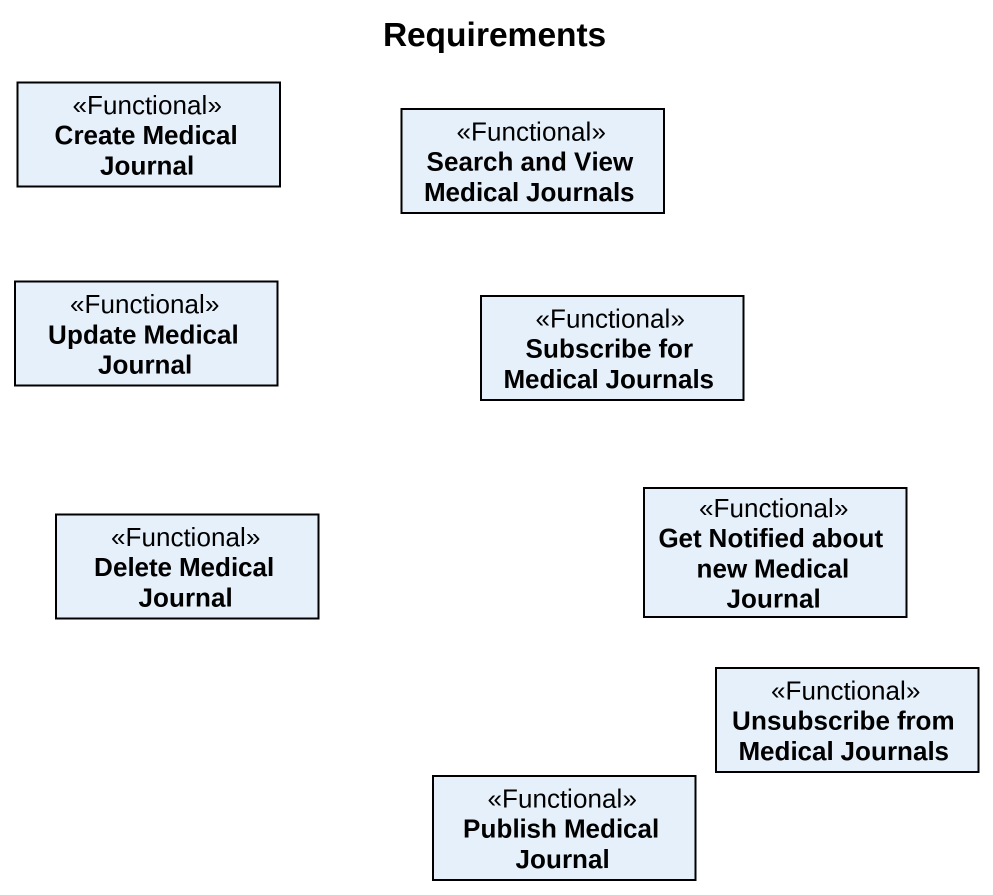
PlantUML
@startuml
title Requirements
hide circle
hide empty members
class "Create Medical Journal" as Create_Medical_Journal <<Functional>>
class "Search and View Medical Journals" as Search_and_View_Medical <<Functional>>
class "Update Medical Journal" as Update_Medical_Journal <<Functional>>
class "Subscribe for Medical Journals" as Subscribe_for_Medical <<Functional>>
class "Delete Medical Journal" as Delete_Medical_Journal <<Functional>>
class "Get Notified about new Medical Journal" as Get_Notified_about_new <<Functional>>
class "Unsubscribe from Medical Journals" as Unsubscribe_from_Medical <<Functional>>
class "Publish Medical Journal" as Publish_Medical_Journal <<Functional>>
@enduml
